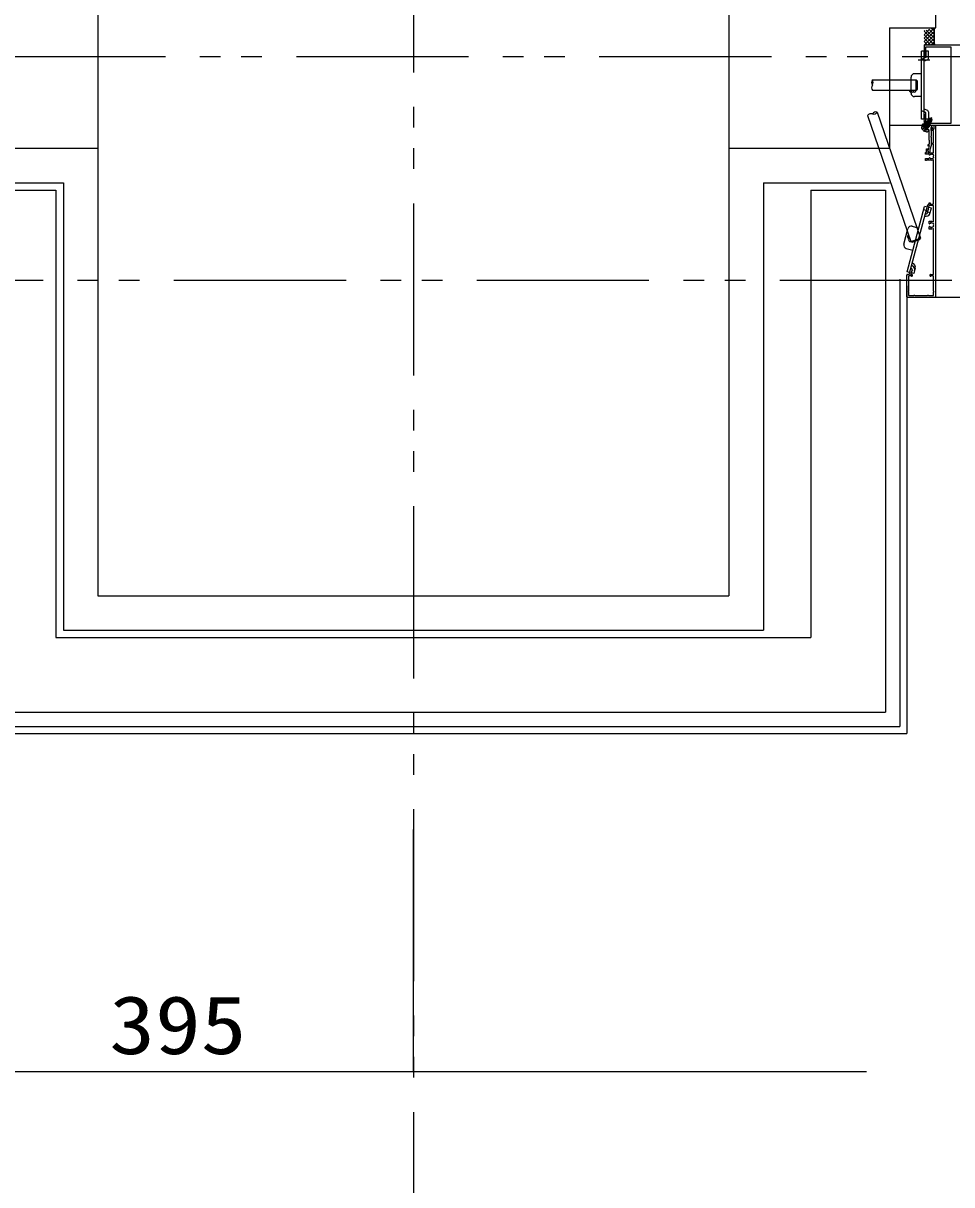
# Model space of a CAD drawing. Units: millimetres at full size. Extents: x -12803 to 120774, y -9413 to 101127.
# Drawn here: x 96934 to 97744, y 18813 to 19825 of the extents above; entities that cross this region are included whole.
import ezdxf
from ezdxf.enums import TextEntityAlignment as Align

# ---------------------------------------------------------------- set-up
doc = ezdxf.new("R2010")
doc.units = ezdxf.units.MM
doc.header["$LTSCALE"] = 30
doc.linetypes.add('DOUBLE_CHAIN1', pattern=[8.8, 5, -1, 0.6, -0.6, 0.6, -1])
doc.layers.add('0-0_NoName', color=7, linetype='Continuous')
for name, color, linetype, lineweight in [('2-0_通芯', 7, 'DOUBLE_CHAIN1', 15), ('2-1_躯体', 7, 'Continuous', 15), ('2-3_間仕切り', 7, 'Continuous', 15), ('2-A_建具', 7, 'Continuous', 15), ('2-B_金物', 7, 'Continuous', 15)]:
    doc.layers.add(name, color=color, linetype=linetype, lineweight=lineweight)
doc.styles.add('ＭＳ ゴシック', font='')
doc.styles.get('ＭＳ ゴシック').set_extended_font_data('MS Gothic')

# ---------------------------------------------------------------- blocks, each defined once
blk = doc.blocks.new('グループ部品-732')
at = {"layer": '2-0_通芯'}
for p, q in [((75524.36, 19796.41), (120774.36, 19796.41)), ((74361.66, 19601.41), (120774.36, 19601.41))]:
    blk.add_line(p, q, dxfattribs=at)
at = {"layer": '2-1_躯体'}
for p, q in [((96999.36, 19896.41), (96999.36, 19326.41)), ((97549.36, 19896.41), (97549.36, 19326.41)), ((97729.36, 19896.41), (97729.36, 19821.41)), ((97689.36, 19821.41), (97729.36, 19821.41)), ((97689.36, 19821.41), (97689.36, 19716.41)), ((91549.36, 19716.41), (96999.36, 19716.41)), ((97549.36, 19716.41), (97689.36, 19716.41)), ((96999.36, 19326.41), (97549.36, 19326.41))]:
    blk.add_line(p, q, dxfattribs=at)
at = {"layer": '2-3_間仕切り'}
for p, q in [((91676.86, 19686.41), (96969.36, 19686.41)), ((96969.36, 19686.41), (96969.36, 19296.41)), ((97579.36, 19686.41), (97579.36, 19296.41)), ((97579.36, 19686.41), (97689.36, 19686.41)), ((97620.86, 19679.91), (97685.86, 19679.91)), ((97620.86, 19679.91), (97620.86, 19289.91)), ((97685.86, 19679.91), (97685.86, 19224.91)), ((97698.36, 19602.41), (97698.36, 19212.41)), ((97704.36, 19596.41), (97704.36, 19206.41)), ((96969.36, 19296.41), (97579.36, 19296.41)), ((96962.86, 19289.91), (97620.86, 19289.91)), ((96897.86, 19224.91), (97685.86, 19224.91)), ((96879.36, 19206.41), (97704.36, 19206.41)), ((96885.36, 19212.41), (97698.36, 19212.41))]:
    blk.add_line(p, q, dxfattribs=at)
blk.add_lwpolyline([(91676.86, 19679.91), (96962.86, 19679.91), (96962.86, 19289.91)], dxfattribs=at)
at = {"layer": '2-A_建具'}
for p, q in [((97719.36, 19812.41), (97728.36, 19821.41)), ((97719.36, 19815.41), (97724.2, 19820.26)), ((97719.36, 19818.41), (97720.05, 19819.1)), ((97719.36, 19818.41), (97728.36, 19809.41)), ((97719.36, 19809.41), (97728.36, 19818.41)), ((97719.36, 19815.41), (97728.36, 19806.41)), ((97719.36, 19806.41), (97728.36, 19815.41)), ((97719.36, 19812.41), (97725.36, 19806.41)), ((97721.31, 19819.45), (97728.36, 19812.41)), ((97722.36, 19806.41), (97728.36, 19812.41)), ((97723.66, 19820.11), (97728.36, 19815.41)), ((97726.01, 19820.76), (97728.36, 19818.41)), ((97719.36, 19809.41), (97722.36, 19806.41)), ((97719.36, 19805.91), (97719.36, 19797.91)), ((98564.36, 19806.41), (97719.86, 19806.41)), ((97720.99, 19804.78), (97742.73, 19804.78)), ((97720.99, 19798.5), (97720.99, 19804.78)), ((97725.36, 19806.41), (97728.36, 19809.41)), ((97742.73, 19804.78), (97742.73, 19738.04)), ((97714.36, 19793.41), (97724.36, 19793.41)), ((97719.36, 19800.91), (97717.06, 19800.91)), ((97717.06, 19741.91), (97717.06, 19800.91)), ((97719.43, 19794.8), (97717.13, 19793.87)), ((97719.36, 19741.91), (97719.36, 19800.91)), ((97720.93, 19795.41), (97719.43, 19794.8)), ((97722.61, 19793.61), (97719.43, 19792.32)), ((97719.86, 19797.41), (97720.36, 19797.41)), ((97720.36, 19797.41), (97720.99, 19798.5)), ((97723.23, 19800.91), (97720.93, 19800.91)), ((97720.93, 19800.91), (97720.93, 19795.41)), ((97723.23, 19794.53), (97723.23, 19800.91)), ((97674.36, 19775.91), (97712.56, 19775.91)), ((97708.06, 19764.41), (97708.06, 19778.41)), ((97717.06, 19781.41), (97711.06, 19781.41)), ((97712.56, 19766.91), (97712.56, 19775.91)), ((97674.36, 19766.91), (97712.56, 19766.91)), ((97717.05, 19761.41), (97711.06, 19761.41)), ((97712.56, 19766.91), (97713.56, 19767.91)), ((97670.1, 19744.95), (97707.9, 19635.15)), ((97678.61, 19747.87), (97716.41, 19638.07)), ((97719.36, 19741.91), (97717.06, 19741.91)), ((97719.43, 19748.02), (97717.13, 19748.95)), ((97719.36, 19744.91), (97719.36, 19741.87)), ((97722.6, 19749.21), (97719.43, 19750.5)), ((97720.93, 19747.41), (97719.43, 19748.02)), ((97720.36, 19745.41), (97719.86, 19745.41)), ((97720.99, 19744.32), (97720.36, 19745.41)), ((97720.93, 19741.91), (97720.93, 19747.41)), ((97723.23, 19741.91), (97720.93, 19741.91)), ((97720.99, 19738.04), (97720.99, 19744.32)), ((97724.9, 19741.37), (97722.71, 19739.28)), ((97722.84, 19737.79), (97726.12, 19743.48)), ((97723.23, 19748.29), (97723.23, 19741.91)), ((97723.72, 19742.62), (97725.53, 19742.75)), ((97723.88, 19742.3), (97725.35, 19742.43)), ((97724.9, 19741.37), (97725.79, 19742.6)), ((97725.35, 19742.43), (97725.53, 19742.75)), ((97725.53, 19742.75), (97725.79, 19742.6)), ((97726.58, 19740.97), (97725.79, 19742.6)), ((97689.36, 19736.41), (98564.36, 19736.41)), ((97717.63, 19735.76), (97717.15, 19734.74)), ((97717.45, 19735.87), (97718.57, 19737.81)), ((97720.25, 19734.25), (97717.45, 19735.87)), ((97717.63, 19735.76), (97723.69, 19732.26)), ((97718.57, 19737.81), (97719.36, 19737.81)), ((97721.24, 19735.02), (97718.78, 19730.76)), ((97719.29, 19735.61), (97719.34, 19735.68)), ((97719.29, 19735.61), (97722.72, 19733.63)), ((97723.11, 19734.31), (97719.34, 19735.68)), ((97719.34, 19735.68), (97719.77, 19735.68)), ((97719.36, 19740.95), (97719.36, 19740.87)), ((97719.36, 19739.95), (97719.36, 19736.41)), ((97719.41, 19735.31), (97719.51, 19735.48)), ((97719.6, 19736.14), (97719.69, 19736.29)), ((97719.6, 19736.14), (97719.82, 19735.76)), ((97723.46, 19734.91), (97719.69, 19736.29)), ((97719.69, 19736.29), (97720.12, 19736.29)), ((97719.82, 19735.76), (97719.77, 19735.68)), ((97719.77, 19735.68), (97722.89, 19734.69)), ((97722.94, 19734.76), (97719.82, 19735.76)), ((97719.95, 19736.74), (97720.17, 19736.36)), ((97720.17, 19736.36), (97720.12, 19736.29)), ((97720.12, 19736.29), (97723.24, 19735.29)), ((97720.47, 19734.26), (97720.25, 19734.25)), ((97720.3, 19737.35), (97720.39, 19737.5)), ((97720.3, 19737.35), (97720.52, 19736.97)), ((97720.3, 19737.35), (97724.08, 19735.98)), ((97720.39, 19737.5), (97720.82, 19737.5)), ((97724.16, 19736.13), (97720.39, 19737.5)), ((97720.52, 19736.97), (97720.47, 19736.89)), ((97720.95, 19733.99), (97720.47, 19734.26)), ((97723.64, 19735.98), (97720.52, 19736.97)), ((97720.65, 19737.96), (97720.74, 19738.11)), ((97720.65, 19737.96), (97720.87, 19737.58)), ((97720.65, 19737.96), (97724.43, 19736.58)), ((97720.74, 19738.11), (97721.17, 19738.11)), ((97724.51, 19736.73), (97720.74, 19738.11)), ((97720.87, 19737.58), (97720.82, 19737.5)), ((97720.82, 19737.5), (97723.94, 19736.51)), ((97723.99, 19736.58), (97720.87, 19737.58)), ((97721.05, 19733.79), (97720.95, 19733.99)), ((97742.73, 19738.04), (97720.99, 19738.04)), ((97721, 19738.56), (97721.09, 19738.71)), ((97721, 19738.56), (97721.22, 19738.18)), ((97721, 19738.56), (97724.78, 19737.19)), ((97723.96, 19732.11), (97721.05, 19733.79)), ((97721.09, 19738.71), (97721.52, 19738.71)), ((97724.86, 19737.34), (97721.09, 19738.71)), ((97721.22, 19738.18), (97721.17, 19738.11)), ((97721.17, 19738.11), (97724.29, 19737.11)), ((97721.18, 19734.52), (97722.54, 19734.08)), ((97724.34, 19737.19), (97721.22, 19738.18)), ((97721.35, 19739.17), (97721.44, 19739.32)), ((97721.35, 19739.17), (97721.57, 19738.79)), ((97721.35, 19739.17), (97725.13, 19737.79)), ((97721.44, 19739.32), (97721.87, 19739.32)), ((97725.21, 19737.95), (97721.44, 19739.32)), ((97721.51, 19736.41), (97723.98, 19734.98)), ((97721.57, 19738.79), (97721.52, 19738.71)), ((97721.52, 19738.71), (97724.64, 19737.72)), ((97724.69, 19737.79), (97721.57, 19738.79)), ((97721.7, 19739.77), (97721.79, 19739.93)), ((97721.7, 19739.77), (97721.92, 19739.39)), ((97721.7, 19739.77), (97722.3, 19739.56)), ((97722.34, 19736.92), (97721.74, 19735.88)), ((97722.39, 19739.71), (97721.79, 19739.93)), ((97721.92, 19739.39), (97721.87, 19739.32)), ((97721.87, 19739.32), (97724.99, 19738.33)), ((97725.04, 19738.4), (97721.92, 19739.39)), ((97722.62, 19740.61), (97722.22, 19739.93)), ((97722.4, 19733.58), (97722.5, 19733.75)), ((97722.59, 19734.16), (97722.54, 19734.08)), ((97722.76, 19733.7), (97722.54, 19734.08)), ((97722.58, 19740.64), (97722.84, 19740.49)), ((97722.8, 19739.37), (97725.48, 19738.4)), ((97722.94, 19734.76), (97722.89, 19734.69)), ((97723.11, 19734.31), (97722.89, 19734.69)), ((97725.56, 19738.55), (97722.94, 19739.51)), ((97723.69, 19732.26), (97723.04, 19731.34)), ((97723.09, 19739.65), (97725.34, 19738.93)), ((97723.29, 19735.37), (97723.24, 19735.29)), ((97723.46, 19734.91), (97723.24, 19735.29)), ((97723.38, 19734.76), (97723.46, 19734.91)), ((97723.55, 19740.08), (97725.44, 19738.99)), ((97723.64, 19735.98), (97723.59, 19735.9)), ((97723.81, 19735.52), (97723.59, 19735.9)), ((97724.08, 19735.98), (97723.64, 19735.98)), ((97723.99, 19736.58), (97723.94, 19736.51)), ((97724.16, 19736.13), (97723.94, 19736.51)), ((97723.96, 19723.41), (97723.96, 19732.11)), ((97723.98, 19734.98), (97724.8, 19736.41)), ((97724.43, 19736.58), (97723.99, 19736.58)), ((97724.08, 19735.98), (97724.16, 19736.13)), ((97724.34, 19737.19), (97724.29, 19737.11)), ((97724.51, 19736.73), (97724.29, 19737.11)), ((97724.78, 19737.19), (97724.34, 19737.19)), ((97724.43, 19736.58), (97724.51, 19736.73)), ((97724.69, 19737.79), (97724.64, 19737.72)), ((97724.86, 19737.34), (97724.64, 19737.72)), ((97725.13, 19737.79), (97724.69, 19737.79)), ((97724.78, 19737.19), (97724.86, 19737.34)), ((97725.04, 19738.4), (97724.99, 19738.33)), ((97725.21, 19737.95), (97724.99, 19738.33)), ((97725.48, 19738.4), (97725.04, 19738.4)), ((97725.13, 19737.79), (97725.21, 19737.95)), ((97725.31, 19740.67), (97726.54, 19740.9)), ((97725.39, 19739.01), (97725.34, 19738.93)), ((97725.56, 19738.55), (97725.34, 19738.93)), ((97725.44, 19738.99), (97726.58, 19740.97)), ((97725.46, 19735.21), (97725.46, 19726.87)), ((97726.58, 19735.21), (97725.46, 19735.21)), ((97725.68, 19731.91), (97725.46, 19734.47)), ((97725.48, 19738.4), (97725.56, 19738.55)), ((97727.76, 19731.91), (97725.68, 19731.91)), ((97726.45, 19734.6), (97726.73, 19733.01)), ((97726.86, 19733.62), (97726.58, 19735.21)), ((97726.73, 19733.01), (97727.86, 19733.01)), ((97727.76, 19720.91), (97727.76, 19731.91)), ((97727.86, 19736.41), (97727.86, 19733.01)), ((97729.36, 19736.41), (97729.36, 19586.91)), ((97724.26, 19723.11), (97723.96, 19723.41)), ((97724.26, 19720.71), (97724.26, 19723.11)), ((97725.46, 19726.87), (97725.34, 19726.69)), ((97725.34, 19726.69), (97725.34, 19726.14)), ((97725.34, 19726.14), (97725.46, 19725.95)), ((97725.46, 19725.95), (97725.46, 19718.9)), ((97725.96, 19720.91), (97727.76, 19720.91)), ((97720.56, 19712.81), (97721.56, 19712.81)), ((97720.56, 19711.21), (97720.56, 19712.81)), ((97723.46, 19711.21), (97720.56, 19711.21)), ((97721.56, 19715.81), (97722.96, 19715.81)), ((97721.56, 19712.81), (97721.56, 19715.81)), ((97722.4, 19714.9), (97723.2, 19715.12)), ((97723.52, 19712.96), (97722.4, 19714.9)), ((97722.96, 19715.31), (97722.56, 19714.74)), ((97722.56, 19714.74), (97722.56, 19712.51)), ((97722.56, 19712.51), (97727.76, 19712.51)), ((97722.96, 19715.81), (97722.96, 19715.31)), ((97724.11, 19718.51), (97723.06, 19718.51)), ((97723.2, 19715.12), (97724.11, 19718.51)), ((97723.76, 19710.89), (97723.46, 19711.21)), ((97725.46, 19718.9), (97724.46, 19715.17)), ((97724.46, 19715.17), (97724.46, 19713.21)), ((97725.15, 19711.01), (97725.06, 19710.92)), ((97726.05, 19711.1), (97725.94, 19711.15)), ((97727.76, 19719.91), (97725.96, 19719.91)), ((97726.86, 19710.89), (97726.7, 19710.9)), ((97727.76, 19712.51), (97727.76, 19719.91)), ((97720.56, 19707.41), (97723.46, 19707.41)), ((97720.56, 19705.81), (97720.56, 19707.41)), ((97721.26, 19705.81), (97720.56, 19705.81)), ((97721.78, 19706.11), (97721.26, 19705.81)), ((97725.86, 19706.11), (97721.78, 19706.11)), ((97723.46, 19707.41), (97723.76, 19707.73)), ((97724.29, 19710.46), (97724.16, 19710.46)), ((97724.16, 19708.16), (97724.29, 19708.16)), ((97725.06, 19707.7), (97725.15, 19707.61)), ((97725.94, 19707.47), (97726.05, 19707.52)), ((97726.7, 19707.72), (97726.86, 19707.74)), ((97727.76, 19706.2), (97727.32, 19706.46)), ((97727.64, 19709.56), (97727.68, 19709.71)), ((97727.68, 19708.91), (97727.64, 19709.06)), ((97727.76, 19668.21), (97727.76, 19706.2)), ((97704.6, 19608.74), (97719.87, 19665.73)), ((97706.36, 19606.41), (97722.58, 19666.97)), ((97721.27, 19662.07), (97719.05, 19662.67)), ((97722.09, 19665.14), (97719.87, 19665.73)), ((97721.03, 19661.16), (97722.66, 19661.46)), ((97722.15, 19661.5), (97721.19, 19661.76)), ((97723, 19662.35), (97722.15, 19661.5)), ((97722.29, 19660.08), (97723.54, 19664.75)), ((97724.71, 19660.24), (97722.49, 19660.83)), ((97723.68, 19666.41), (97722.91, 19663.57)), ((97722.91, 19663.57), (97723.2, 19663.08)), ((97723.2, 19663.08), (97723, 19662.35)), ((97723.48, 19667.71), (97723.76, 19668.01)), ((97725.76, 19664.15), (97723.54, 19664.75)), ((97727.26, 19666.41), (97723.68, 19666.41)), ((97723.76, 19668.71), (97724.66, 19668.71)), ((97723.76, 19668.01), (97723.76, 19668.71)), ((97724.51, 19659.49), (97725.76, 19664.15)), ((97724.66, 19668.71), (97724.66, 19667.71)), ((97724.66, 19667.71), (97727.26, 19667.71)), ((97727.76, 19652.52), (97727.76, 19665.91)), ((97721.9, 19657.09), (97719.84, 19656.73)), ((97720.5, 19659.18), (97721.5, 19659.36)), ((97723.76, 19652.91), (97724.46, 19652.91)), ((97723.76, 19650.96), (97723.76, 19652.91)), ((97724.29, 19650.56), (97724.16, 19650.56)), ((97724.46, 19652.91), (97724.74, 19652.71)), ((97724.74, 19652.71), (97725.09, 19652.52)), ((97725.15, 19651.11), (97725.06, 19651.02)), ((97726.05, 19651.2), (97725.94, 19651.25)), ((97726.86, 19650.99), (97726.7, 19651)), ((97727.32, 19652.26), (97727.76, 19652.52)), ((97701.73, 19632.81), (97705.35, 19646.33)), ((97709.03, 19648.45), (97714.82, 19646.9)), ((97723.76, 19645.91), (97723.76, 19647.86)), ((97724.46, 19645.91), (97723.76, 19645.91)), ((97724.16, 19648.26), (97724.29, 19648.26)), ((97724.74, 19646.11), (97724.46, 19645.91)), ((97725.09, 19646.3), (97724.74, 19646.11)), ((97725.06, 19647.8), (97725.15, 19647.71)), ((97725.94, 19647.57), (97726.05, 19647.62)), ((97726.7, 19647.82), (97726.86, 19647.84)), ((97727.76, 19646.3), (97727.32, 19646.56)), ((97727.64, 19649.66), (97727.68, 19649.81)), ((97727.68, 19649.01), (97727.64, 19649.16)), ((97727.76, 19606.91), (97727.76, 19646.3)), ((97707.9, 19635.15), (97716.41, 19638.07)), ((97707.9, 19635.15), (97709.17, 19634.53)), ((97703.85, 19629.13), (97709.65, 19627.58)), ((97707.73, 19611.53), (97708.69, 19611.27)), ((97707.89, 19612.12), (97708.67, 19611.46)), ((97708.99, 19610.44), (97708.27, 19607.76)), ((97710.16, 19613.21), (97708.55, 19614.58)), ((97708.69, 19611.27), (97709, 19610.11)), ((97709, 19610.11), (97708.81, 19609.38)), ((97710.68, 19615.21), (97709.08, 19616.56)), ((97711.74, 19611.83), (97710.49, 19607.17)), ((97704.36, 19586.91), (97704.36, 19605.91)), ((97706.82, 19608.15), (97704.6, 19608.74)), ((97704.86, 19606.41), (97706.36, 19606.41)), ((97705.96, 19604.71), (97705.96, 19601.91)), ((97705.96, 19601.91), (97705.98, 19601.79)), ((97705.98, 19601.03), (97705.96, 19600.91)), ((97705.96, 19600.91), (97705.96, 19591.91)), ((97707.87, 19605.21), (97706.46, 19605.21)), ((97708.32, 19609.09), (97707.6, 19606.41)), ((97707.6, 19606.41), (97708.61, 19606.41)), ((97708.08, 19605.12), (97707.87, 19605.21)), ((97710.49, 19607.17), (97708.27, 19607.76)), ((97708.81, 19609.38), (97708.32, 19609.09)), ((97725.11, 19606.41), (97727.26, 19606.41)), ((97725.84, 19605.21), (97725.63, 19605.12)), ((97727.26, 19605.21), (97725.84, 19605.21)), ((97727.73, 19601.79), (97727.76, 19601.91)), ((97727.76, 19600.91), (97727.73, 19601.03)), ((97727.76, 19601.91), (97727.76, 19604.71)), ((97727.76, 19591.91), (97727.76, 19600.91)), ((97705.96, 19590.91), (97705.96, 19588.51)), ((97727.73, 19591.79), (97727.76, 19591.91)), ((97727.76, 19590.91), (97727.73, 19591.03)), ((97727.76, 19588.51), (97727.76, 19590.91)), ((100383.86, 19586.41), (97704.86, 19586.41)), ((97706.46, 19588.01), (97710.36, 19588.01)), ((97710.36, 19588.01), (97710.47, 19588.03)), ((97711.24, 19588.03), (97711.36, 19588.01)), ((97711.36, 19588.01), (97722.36, 19588.01)), ((97722.36, 19588.01), (97722.47, 19588.03)), ((97723.24, 19588.03), (97723.36, 19588.01)), ((97723.36, 19588.01), (97727.26, 19588.01)), ((97729.36, 19586.91), (97728.86, 19586.41))]:
    blk.add_line(p, q, dxfattribs=at)
for points in [[(97729.36, 19806.41), (97728.36, 19807.41), (97728.36, 19820.41), (97729.36, 19821.41)], [(97713.56, 19767.91), (97713.56, 19774.91), (97712.56, 19775.91)], [(97725.35, 19742.43), (97722.31, 19739.58), (97723.88, 19742.3)], [(97722.58, 19740.64), (97723.72, 19742.62), (97723.88, 19742.3)], [(97724.96, 19741.46), (97725.31, 19740.67), (97724.73, 19739.39)], [(97717.7, 19732.99), (97719.39, 19734.11), (97720.69, 19734.06)], [(97719.6, 19736.14), (97723.38, 19734.76), (97722.94, 19734.76)], [(97719.72, 19735.36), (97723.03, 19734.16), (97723.11, 19734.31)], [(97719.95, 19736.74), (97723.73, 19735.37), (97723.81, 19735.52), (97720.04, 19736.89)], [(97719.95, 19736.74), (97720.04, 19736.89), (97720.47, 19736.89), (97723.59, 19735.9)], [(97723.73, 19735.37), (97723.29, 19735.37), (97720.17, 19736.36)], [(97721.25, 19730.94), (97721.37, 19732.96), (97720.69, 19734.06)], [(97723.03, 19734.16), (97722.59, 19734.16), (97720.83, 19734.72)], [(97721.79, 19739.93), (97722.22, 19739.93), (97722.47, 19739.85)], [(97722.72, 19733.63), (97722.76, 19733.7), (97722.29, 19733.87)], [(97709.17, 19634.53), (97715.79, 19636.8), (97716.41, 19638.07)]]:
    blk.add_lwpolyline(points, dxfattribs=at)
for centre, radius, start, end in [((97719.86, 19805.91), 0.5, 90, 180), ((97719.86, 19797.91), 0.5, 180, 270), ((97722.23, 19794.53), 1, 291.99783, 0), ((97677.66, 19773.66), 4, 145.77113, 214.22887), ((97671.05, 19773.66), 4, 325.77113, 34.22887), ((97711.06, 19778.41), 3, 89.99873, 179.99878), ((97677.66, 19769.16), 4, 145.77113, 214.22887), ((97708.06, 19766.91), 1.5, 180, 300), ((97709.56, 19766.91), 1.5, 180, 300), ((97711.06, 19764.41), 3, 179.99878, 269.99845), ((97711.06, 19766.91), 1.5, 180, 0), ((97673.31, 19742.55), 4, 74.76779, 143.22552), ((97677.56, 19744.02), 4, 74.76779, 143.22552), ((97675.41, 19750.27), 4, 254.76779, 323.22552), ((97719.86, 19744.91), 0.5, 90, 180), ((97719.56, 19741.87), 0.2, 180, 246.42182), ((97719.56, 19740.95), 0.2, 113.57818, 180), ((97719.36, 19741.41), 0.3, 293.57818, 66.42182), ((97722.23, 19748.29), 1, 0, 67.99665), ((97718.33, 19734.19), 1.3, 155, 224.11915), ((97723.86, 19739.55), 9, 224.11915, 255.88085), ((97718.97, 19735.56), 0.5, 240, 330), ((97719.56, 19740.87), 0.2, 180, 246.42182), ((97719.56, 19739.95), 0.2, 113.57818, 180), ((97719.86, 19736.91), 0.5, 180, 270), ((97719.36, 19740.41), 0.3, 293.57818, 66.42182), ((97721.98, 19732.09), 1.3, 255.88085, 325), ((97722.53, 19739.45), 0.248, 150, 317.19096), ((97722.84, 19733.33), 0.5, 150, 240), ((97725.96, 19734.51), 0.5, 10.00001, 185), ((97727.36, 19733.71), 0.5, 189.99999, 0), ((97725.96, 19720.41), 0.5, 89.99999, 270.00001), ((97723.06, 19719.01), 0.5, 89.99999, 270.00001), ((97723.06, 19720.71), 1.2, 270.00001, 359.99999), ((97723.96, 19713.21), 0.5, 209.99999, 360), ((97724.16, 19710.86), 0.4, 175.90396, 270.00001), ((97725.86, 19709.31), 1.8, 116.26017, 135.20714), ((97725.6, 19710.79), 0.5, 46.86987, 153.13005), ((97725.86, 19709.31), 1.8, 61.96927, 83.73983), ((97727.08, 19710.17), 0.75, 322.29964, 107.7004), ((97724.16, 19707.76), 0.4, 89.99999, 184.09604), ((97724.29, 19710.86), 0.4, 270.00007, 315.20724), ((97724.29, 19707.76), 0.4, 44.79276, 89.99993), ((97725.86, 19709.31), 1.8, 224.79286, 243.73983), ((97725.6, 19707.83), 0.5, 206.86995, 313.13013), ((97725.86, 19709.31), 3.2, 269.99998, 297.20288), ((97725.86, 19709.31), 1.8, 276.26017, 298.03073), ((97727.08, 19708.45), 0.75, 252.2996, 37.70036), ((97725.86, 19709.31), 1.8, 351.96925, 8.03075), ((97721.32, 19660.34), 1, 280, 345), ((97723.55, 19666.71), 1, 94.08525, 165), ((97727.26, 19668.21), 0.5, 270.00001, 359.99999), ((97727.26, 19665.91), 0.5, 0.00001, 89.99999), ((97721.32, 19660.34), 3.3, 280, 345), ((97724.16, 19650.96), 0.4, 180.00001, 269.99999), ((97724.29, 19650.96), 0.4, 270.00007, 315.20724), ((97725.86, 19649.41), 1.8, 116.26017, 135.20714), ((97725.86, 19649.41), 3.2, 62.79707, 103.78579), ((97725.6, 19650.89), 0.5, 46.86987, 153.13005), ((97725.86, 19649.41), 1.8, 61.96927, 83.73983), ((97727.08, 19650.27), 0.75, 322.29964, 107.7004), ((97706.44, 19639.4), 1.5, 108.99665, 228.99665), ((97708.25, 19645.55), 3, 75, 165), ((97724.16, 19647.86), 0.4, 90.00001, 179.99999), ((97724.29, 19647.86), 0.4, 44.79276, 89.99993), ((97725.86, 19649.41), 1.8, 224.79286, 243.73983), ((97725.86, 19649.41), 3.2, 256.21419, 297.2029), ((97725.6, 19647.93), 0.5, 206.86995, 313.13013), ((97725.86, 19649.41), 1.8, 276.26017, 298.03073), ((97727.08, 19648.55), 0.75, 252.2996, 37.70036), ((97725.86, 19649.41), 1.8, 351.96925, 8.03075), ((97704.63, 19632.03), 3, 165, 255), ((97706.92, 19637.98), 1.5, 108.99665, 228.99665), ((97707.41, 19636.56), 1.5, 108.99665, 288.99665), ((97708.02, 19610.7), 1, 345, 49.66912), ((97708.02, 19610.7), 3.3, 345, 49.66912), ((97708.56, 19612.69), 3.3, 345, 50), ((97704.86, 19605.91), 0.5, 90.00001, 179.99999), ((97706.46, 19604.71), 0.5, 90.00001, 179.99999), ((97705.06, 19601.41), 1, 337.38014, 22.61986), ((97708.61, 19605.66), 0.75, 225.58467, 89.99998), ((97725.11, 19605.66), 0.75, 90.00002, 314.41533), ((97727.26, 19606.91), 0.5, 270.00001, 359.99999), ((97727.26, 19604.71), 0.5, 0.00001, 89.99999), ((97728.66, 19601.41), 1, 157.38014, 202.61986), ((97705.06, 19591.41), 1, 337.38014, 22.61986), ((97728.66, 19591.41), 1, 157.38014, 202.61986), ((97704.86, 19586.91), 0.5, 180.00001, 269.99999), ((97706.46, 19588.51), 0.5, 180.00001, 269.99999), ((97710.86, 19587.11), 1, 67.38014, 112.61986), ((97722.86, 19587.11), 1, 67.38014, 112.61986), ((97727.26, 19588.51), 0.5, 270.00001, 359.99999)]:
    blk.add_arc(centre, radius, start, end, dxfattribs=at)
at = {"layer": '2-B_金物'}
for p, q in [((97274.36, 18911.63), (97274.36, 19122.61)), ((96879.36, 18911.63), (97669.36, 18911.63))]:
    blk.add_line(p, q, dxfattribs=at)
at = {"layer": '2-B_金物', "style": 'ＭＳ ゴシック', "width": 1.15}
blk.add_text('395', height=50.95, dxfattribs=at).set_placement((97009.36, 18911.63), align=Align.BOTTOM_LEFT)
blk = doc.blocks.new('グループ部品-763')
at = {"layer": '2-0_通芯'}
blk.add_line((75524.36, 19796.41), (120774.36, 19796.41), dxfattribs=at)
at = {"layer": '2-1_躯体'}
for p, q in [((96999.36, 19896.41), (96999.36, 19326.41)), ((97549.36, 19896.41), (97549.36, 19326.41)), ((96999.36, 19326.41), (97549.36, 19326.41))]:
    blk.add_line(p, q, dxfattribs=at)

msp = doc.modelspace()

# ---------------------------------------------------------------- linework, layer by layer
at = {"layer": '2-0_通芯'}
msp.add_line((97274.36, 24156.41), (97274.36, 5670.44), dxfattribs=at)

# ---------------------------------------------------------------- block references
at = {"layer": '0-0_NoName'}
for name in ['グループ部品-732', 'グループ部品-763']:
    msp.add_blockref(name, (0, 0), dxfattribs=at)

doc.saveas('drawing.dxf')
